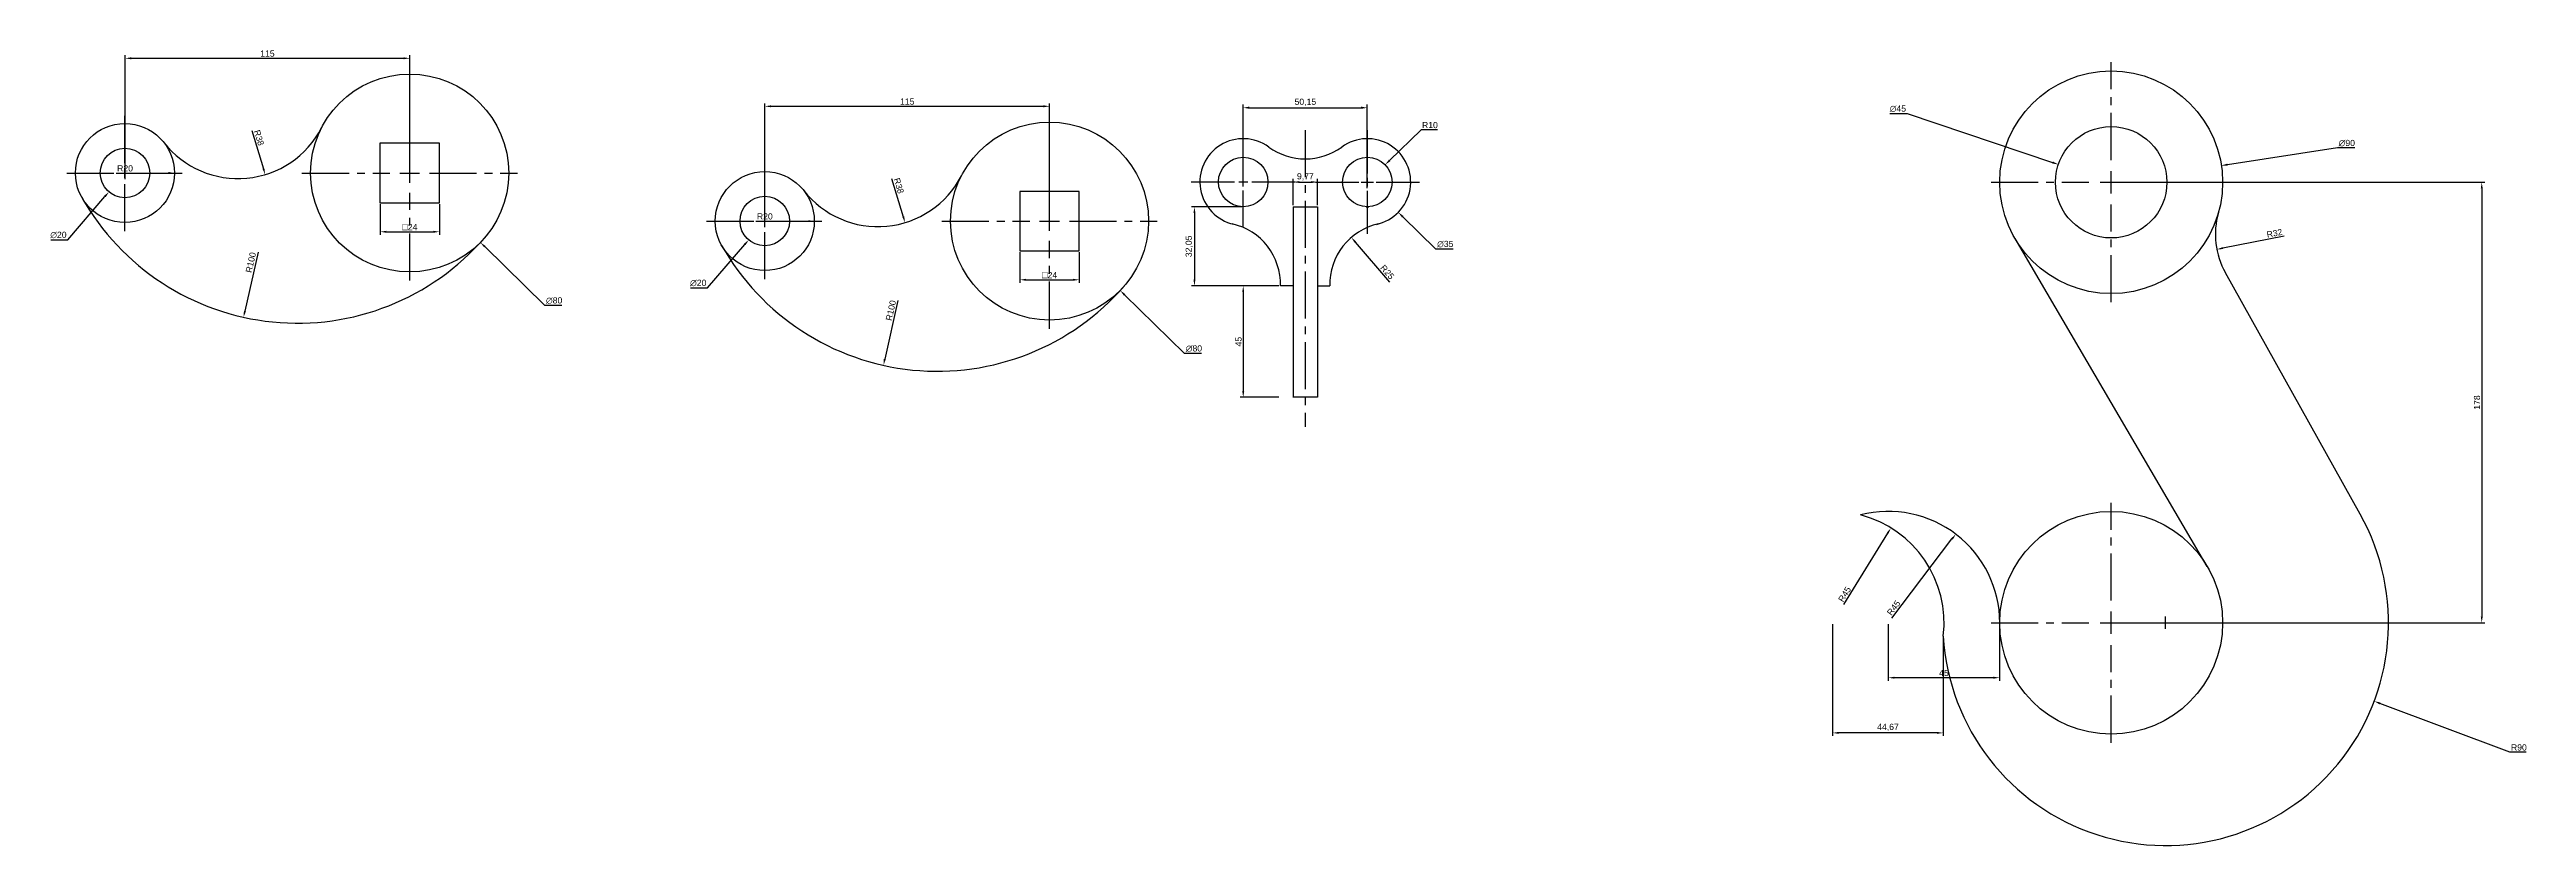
# Model space of a CAD drawing. Header units: inches. Extents: x 3868 to 10301, y 1982 to 2304.
# Drawn here: x 3868 to 4868, y 1982 to 2304 of the extents above; entities that cross this region are included whole.
import ezdxf

# ---------------------------------------------------------------- set-up
doc = ezdxf.new("R2010")
doc.units = ezdxf.units.IN
doc.linetypes.add('CENTER2', pattern=[28.575, 19.05, -3.175, 3.175, -3.175])
doc.styles.get("Standard").update_dxf_attribs({"font": 'arial.ttf'})
doc.dimstyles.new('ISO-25', dxfattribs={"dimtxt": 2.5, "dimasz": 2.5, "dimexe": 1.25, "dimexo": 0.625, "dimtad": 1, "dimtoh": 1, "dimtxsty": 'Standard', "dimcen": 2.5, "dimadec": 0, "dimazin": 0, "dimtfac": 1, "dimtofl": 0, "dimtmove": 0, "dimatfit": 3, "dimfxl": 1, "dimarcsym": 0})

# ---------------------------------------------------------------- blocks, each defined once
blk = doc.blocks.new('*U1')
at = {"color": 0, "linetype": 'CENTER2', "transparency": 16777216}
for p, q in [((0, 8), (0, 43.5)), ((-43.5, 0), (-8, 0)), ((8, 0), (43.5, 0)), ((0, -43.5), (0, -8))]:
    blk.add_line(p, q, dxfattribs=at)
at = {"color": 0, "linetype": 'Continuous', "transparency": 16777216}
for p, q in [((-4, 0), (4, 0)), ((0, -4), (0, 4))]:
    blk.add_line(p, q, dxfattribs=at)
blk = doc.blocks.new('*U2')
at = {"color": 0, "linetype": 'CENTER2', "transparency": 16777216}
for p, q in [((0, 4), (0, 23.5)), ((-23.5, 0), (-4, 0)), ((4, 0), (23.5, 0)), ((0, -23.5), (0, -4))]:
    blk.add_line(p, q, dxfattribs=at)
at = {"color": 0, "linetype": 'Continuous', "transparency": 16777216}
for p, q in [((-2, 0), (2, 0)), ((0, -2), (0, 2))]:
    blk.add_line(p, q, dxfattribs=at)
blk = doc.blocks.new('*D3')
at = {"color": 0, "lineweight": -2, "transparency": 16777216}
for p, q in [((4001.2, 2241), (4001.2, 2228.7)), ((4025.2, 2241), (4025.2, 2228.7)), ((4003.7, 2229.9), (4022.7, 2229.9))]:
    blk.add_line(p, q, dxfattribs=at)
at = {"color": 0, "transparency": 16777216}
for points in [[(4003.7, 2230.3), (4003.7, 2229.5), (4001.2, 2229.9)], [(4022.7, 2230.3), (4022.7, 2229.5), (4025.2, 2229.9)]]:
    blk.add_solid(points, dxfattribs=at)
at = {"layer": 'Defpoints', "color": 0, "transparency": 16777216}
for p in [(4001.2, 2241.6), (4025.2, 2241.6), (4025.2, 2229.9)]:
    blk.add_point(p, dxfattribs=at)
at = {"color": 0, "transparency": 16777216, "insert": (4013.2, 2231.9), "char_height": 2.5, "attachment_point": 5}
blk.add_mtext('{\\H1.08333x;□}24', dxfattribs=at)
blk = doc.blocks.new('*D4')
at = {"color": 0, "lineweight": -2, "transparency": 16777216}
for p, q in [((4010.7, 2253.6), (4015.7, 2253.6)), ((4013.2, 2251.1), (4013.2, 2256.1)), ((4067.7, 2200.1), (4043.5, 2223.9)), ((4074.6, 2200.1), (4067.7, 2200.1))]:
    blk.add_line(p, q, dxfattribs=at)
at = {"color": 0, "transparency": 16777216}
blk.add_solid([(4043.8, 2224.2), (4043.2, 2223.6), (4041.7, 2225.6)], dxfattribs=at)
at = {"layer": 'Defpoints', "color": 0, "transparency": 16777216}
for p in [(3984.6, 2281.7), (4041.7, 2225.6)]:
    blk.add_point(p, dxfattribs=at)
at = {"color": 0, "transparency": 16777216, "insert": (4071.5, 2202.1), "char_height": 2.5, "attachment_point": 5}
blk.add_mtext('∅80', dxfattribs=at)
blk = doc.blocks.new('*D5')
at = {"color": 0, "lineweight": -2, "transparency": 16777216}
blk.add_line((3894.6, 2253.6), (3915.7, 2253.6), dxfattribs=at)
at = {"color": 0, "transparency": 16777216}
blk.add_solid([(3915.7, 2254.1), (3915.7, 2253.2), (3918.2, 2253.6)], dxfattribs=at)
at = {"layer": 'Defpoints', "color": 0, "transparency": 16777216}
for p in [(3898.2, 2253.6), (3918.2, 2253.6)]:
    blk.add_point(p, dxfattribs=at)
at = {"color": 0, "transparency": 16777216, "insert": (3898.2, 2255.5), "char_height": 2.5, "attachment_point": 5}
blk.add_mtext('R20', dxfattribs=at)
blk = doc.blocks.new('*D6')
at = {"color": 0, "lineweight": -2, "transparency": 16777216}
for p, q in [((3895.7, 2253.6), (3900.7, 2253.6)), ((3898.2, 2251.1), (3898.2, 2256.1)), ((3875.1, 2226.7), (3890, 2244.1)), ((3868.2, 2226.7), (3875.1, 2226.7))]:
    blk.add_line(p, q, dxfattribs=at)
at = {"color": 0, "transparency": 16777216}
blk.add_solid([(3889.7, 2244.4), (3890.4, 2243.9), (3891.7, 2246)], dxfattribs=at)
at = {"layer": 'Defpoints', "color": 0, "transparency": 16777216}
for p in [(3904.7, 2261.2), (3891.7, 2246)]:
    blk.add_point(p, dxfattribs=at)
at = {"color": 0, "transparency": 16777216, "insert": (3871.3, 2228.6), "char_height": 2.5, "attachment_point": 5}
blk.add_mtext('∅20', dxfattribs=at)
blk = doc.blocks.new('*D7')
at = {"color": 0, "lineweight": -2, "transparency": 16777216}
blk.add_line((3951.9, 2221.6), (3946.6, 2197.8), dxfattribs=at)
at = {"color": 0, "transparency": 16777216}
blk.add_solid([(3946.2, 2197.9), (3947, 2197.7), (3946.1, 2195.4)], dxfattribs=at)
at = {"layer": 'Defpoints', "color": 0, "transparency": 16777216}
for p in [(3967.8, 2293), (3946.1, 2195.4)]:
    blk.add_point(p, dxfattribs=at)
at = {"color": 0, "transparency": 16777216, "insert": (3949, 2217.5), "char_height": 2.5, "attachment_point": 5, "rotation": 77.4218}
blk.add_mtext('R100', dxfattribs=at)
blk = doc.blocks.new('*D8')
at = {"color": 0, "lineweight": -2, "transparency": 16777216}
blk.add_line((3949.4, 2270.8), (3954.1, 2255.4), dxfattribs=at)
at = {"color": 0, "transparency": 16777216}
blk.add_solid([(3954.5, 2255.5), (3953.7, 2255.3), (3954.8, 2253)], dxfattribs=at)
at = {"layer": 'Defpoints', "color": 0, "transparency": 16777216}
for p in [(3943.8, 2289.4), (3954.8, 2253)]:
    blk.add_point(p, dxfattribs=at)
at = {"color": 0, "transparency": 16777216, "insert": (3952.3, 2267.9), "char_height": 2.5, "attachment_point": 5, "rotation": 286.7648}
blk.add_mtext('R38', dxfattribs=at)
blk = doc.blocks.new('*D9')
at = {"color": 0, "lineweight": -2, "transparency": 16777216}
for p, q in [((3898.2, 2254.9), (3898.2, 2301.3)), ((4013.2, 2254.3), (4013.2, 2301.3)), ((3900.7, 2300), (4010.7, 2300))]:
    blk.add_line(p, q, dxfattribs=at)
at = {"color": 0, "transparency": 16777216}
for points in [[(3900.7, 2300.4), (3900.7, 2299.6), (3898.2, 2300)], [(4010.7, 2300.4), (4010.7, 2299.6), (4013.2, 2300)]]:
    blk.add_solid(points, dxfattribs=at)
at = {"layer": 'Defpoints', "color": 0, "transparency": 16777216}
for p in [(4013.2, 2300), (3898.2, 2254.3), (4013.2, 2253.6)]:
    blk.add_point(p, dxfattribs=at)
at = {"color": 0, "transparency": 16777216, "insert": (3955.7, 2301.9), "char_height": 2.5, "attachment_point": 5}
blk.add_mtext('115', dxfattribs=at)
blk = doc.blocks.new('*U10')
at = {"color": 0, "linetype": 'CENTER2', "transparency": 16777216}
for p, q in [((0, 3.5), (0, 21)), ((-21, 0), (-3.5, 0)), ((3.5, 0), (21, 0)), ((0, -18.1), (0, -3.5))]:
    blk.add_line(p, q, dxfattribs=at)
at = {"color": 0, "linetype": 'Continuous', "transparency": 16777216}
for p, q in [((-1.8, 0), (1.8, 0)), ((0, -1.8), (0, 1.8))]:
    blk.add_line(p, q, dxfattribs=at)
blk = doc.blocks.new('*U11')
at = {"color": 0, "linetype": 'CENTER2', "transparency": 16777216}
for p, q in [((0, 3.5), (0, 21)), ((-21, 0), (-3.5, 0)), ((3.5, 0), (21, 0)), ((0, -21), (0, -3.5))]:
    blk.add_line(p, q, dxfattribs=at)
at = {"color": 0, "linetype": 'Continuous', "transparency": 16777216}
for p, q in [((-1.75, 0), (1.75, 0)), ((0, -1.75), (0, 1.75))]:
    blk.add_line(p, q, dxfattribs=at)
blk = doc.blocks.new('*D12')
at = {"color": 0, "lineweight": -2, "transparency": 16777216}
for p, q in [((4399.9, 2247.5), (4399.9, 2252.5)), ((4397.4, 2250), (4402.4, 2250)), ((4427.6, 2222.9), (4414.2, 2236)), ((4434.6, 2222.9), (4427.6, 2222.9))]:
    blk.add_line(p, q, dxfattribs=at)
at = {"color": 0, "transparency": 16777216}
blk.add_solid([(4414.5, 2236.3), (4413.9, 2235.7), (4412.4, 2237.8)], dxfattribs=at)
at = {"layer": 'Defpoints', "color": 0, "transparency": 16777216}
for p in [(4387.4, 2262.2), (4412.4, 2237.8)]:
    blk.add_point(p, dxfattribs=at)
at = {"color": 0, "transparency": 16777216, "insert": (4431.4, 2224.9), "char_height": 2.5, "attachment_point": 5}
blk.add_mtext('∅35', dxfattribs=at)
blk = doc.blocks.new('*D13')
at = {"color": 0, "lineweight": -2, "transparency": 16777216}
for p, q in [((4421.6, 2271.1), (4408.9, 2258.7)), ((4428.2, 2271.1), (4421.6, 2271.1)), ((4399.9, 2247.5), (4399.9, 2252.5)), ((4397.4, 2250), (4402.4, 2250))]:
    blk.add_line(p, q, dxfattribs=at)
at = {"color": 0, "transparency": 16777216}
blk.add_solid([(4408.6, 2259), (4409.2, 2258.4), (4407.1, 2257)], dxfattribs=at)
at = {"layer": 'Defpoints', "color": 0, "transparency": 16777216}
for p in [(4407.1, 2257), (4399.9, 2250)]:
    blk.add_point(p, dxfattribs=at)
at = {"color": 0, "transparency": 16777216, "insert": (4425.2, 2273), "char_height": 2.5, "attachment_point": 5}
blk.add_mtext('R10', dxfattribs=at)
blk = doc.blocks.new('*D14')
at = {"color": 0, "lineweight": -2, "transparency": 16777216}
blk.add_line((4409, 2209.6), (4395.1, 2225.7), dxfattribs=at)
at = {"color": 0, "transparency": 16777216}
blk.add_solid([(4395.4, 2226), (4394.8, 2225.4), (4393.5, 2227.6)], dxfattribs=at)
at = {"layer": 'Defpoints', "color": 0, "transparency": 16777216}
for p in [(4393.5, 2227.6), (4409.8, 2208.7)]:
    blk.add_point(p, dxfattribs=at)
at = {"color": 0, "transparency": 16777216, "insert": (4408, 2213.6), "char_height": 2.5, "attachment_point": 5, "rotation": 310.7538}
blk.add_mtext('R25', dxfattribs=at)
blk = doc.blocks.new('*D15')
at = {"color": 0, "lineweight": -2, "transparency": 16777216}
for p, q in [((4349.2, 2240), (4328.9, 2240)), ((4330.1, 2237.5), (4330.1, 2210.5)), ((4349.2, 2208), (4328.9, 2208))]:
    blk.add_line(p, q, dxfattribs=at)
at = {"color": 0, "transparency": 16777216}
for points in [[(4329.7, 2237.5), (4330.5, 2237.5), (4330.1, 2240)], [(4329.7, 2210.5), (4330.5, 2210.5), (4330.1, 2208)]]:
    blk.add_solid(points, dxfattribs=at)
at = {"layer": 'Defpoints', "color": 0, "transparency": 16777216}
for p in [(4349.8, 2240), (4330.1, 2208), (4349.8, 2208)]:
    blk.add_point(p, dxfattribs=at)
at = {"color": 0, "transparency": 16777216, "insert": (4328, 2224), "char_height": 2.5, "attachment_point": 5, "rotation": 90}
blk.add_mtext('32,05', dxfattribs=at)
blk = doc.blocks.new('*D16')
at = {"color": 0, "lineweight": -2, "transparency": 16777216}
for p, q in [((4349.8, 2250.6), (4349.8, 2281.3)), ((4399.9, 2250.6), (4399.9, 2281.3)), ((4352.3, 2280), (4397.4, 2280))]:
    blk.add_line(p, q, dxfattribs=at)
at = {"color": 0, "transparency": 16777216}
for points in [[(4352.3, 2280.5), (4352.3, 2279.6), (4349.8, 2280)], [(4397.4, 2280.5), (4397.4, 2279.6), (4399.9, 2280)]]:
    blk.add_solid(points, dxfattribs=at)
at = {"layer": 'Defpoints', "color": 0, "transparency": 16777216}
for p in [(4399.9, 2280), (4349.8, 2250), (4399.9, 2250)]:
    blk.add_point(p, dxfattribs=at)
at = {"color": 0, "transparency": 16777216, "insert": (4374.9, 2282.2), "char_height": 2.5, "attachment_point": 5}
blk.add_mtext('50,15', dxfattribs=at)
blk = doc.blocks.new('*D17')
at = {"color": 0, "lineweight": -2, "transparency": 16777216}
for p, q in [((4370, 2240.6), (4370, 2251.3)), ((4379.8, 2240.6), (4379.8, 2251.3)), ((4372.5, 2250), (4377.3, 2250))]:
    blk.add_line(p, q, dxfattribs=at)
at = {"color": 0, "transparency": 16777216}
for points in [[(4372.5, 2250.4), (4372.5, 2249.6), (4370, 2250)], [(4377.3, 2250.4), (4377.3, 2249.6), (4379.8, 2250)]]:
    blk.add_solid(points, dxfattribs=at)
at = {"layer": 'Defpoints', "color": 0, "transparency": 16777216}
for p in [(4379.8, 2250), (4370, 2240), (4379.8, 2240)]:
    blk.add_point(p, dxfattribs=at)
at = {"color": 0, "transparency": 16777216, "insert": (4374.9, 2252.1), "char_height": 2.5, "attachment_point": 5}
blk.add_mtext('9,77', dxfattribs=at)
blk = doc.blocks.new('*D18')
at = {"color": 0, "lineweight": -2, "transparency": 16777216}
for p, q in [((4364.2, 2208), (4348.5, 2208)), ((4349.8, 2205.5), (4349.8, 2165.5)), ((4364.2, 2163), (4348.5, 2163))]:
    blk.add_line(p, q, dxfattribs=at)
at = {"color": 0, "transparency": 16777216}
for points in [[(4349.4, 2205.5), (4350.2, 2205.5), (4349.8, 2208)], [(4349.4, 2165.5), (4350.2, 2165.5), (4349.8, 2163)]]:
    blk.add_solid(points, dxfattribs=at)
at = {"layer": 'Defpoints', "color": 0, "transparency": 16777216}
for p in [(4364.8, 2208), (4349.8, 2163), (4364.8, 2163)]:
    blk.add_point(p, dxfattribs=at)
at = {"color": 0, "transparency": 16777216, "insert": (4347.9, 2185.5), "char_height": 2.5, "attachment_point": 5, "rotation": 90}
blk.add_mtext('45', dxfattribs=at)
blk = doc.blocks.new('*U19')
at = {"color": 0, "linetype": 'CENTER2', "transparency": 16777216}
for p, q in [((0, 8), (0, 43.5)), ((-43.5, 0), (-8, 0)), ((8, 0), (43.5, 0)), ((0, -43.5), (0, -8))]:
    blk.add_line(p, q, dxfattribs=at)
at = {"color": 0, "linetype": 'Continuous', "transparency": 16777216}
for p, q in [((-4, 0), (4, 0)), ((0, -4), (0, 4))]:
    blk.add_line(p, q, dxfattribs=at)
blk = doc.blocks.new('*U20')
at = {"color": 0, "linetype": 'CENTER2', "transparency": 16777216}
for p, q in [((0, 4), (0, 23.5)), ((-23.5, 0), (-4, 0)), ((4, 0), (23.5, 0)), ((0, -23.5), (0, -4))]:
    blk.add_line(p, q, dxfattribs=at)
at = {"color": 0, "linetype": 'Continuous', "transparency": 16777216}
for p, q in [((-2, 0), (2, 0)), ((0, -2), (0, 2))]:
    blk.add_line(p, q, dxfattribs=at)
blk = doc.blocks.new('*D22')
at = {"color": 0, "lineweight": -2, "transparency": 16777216}
for p, q in [((4259.6, 2221.6), (4259.6, 2209.3)), ((4283.6, 2221.6), (4283.6, 2209.3)), ((4262.1, 2210.5), (4281.1, 2210.5))]:
    blk.add_line(p, q, dxfattribs=at)
at = {"color": 0, "transparency": 16777216}
for points in [[(4262.1, 2210.9), (4262.1, 2210.1), (4259.6, 2210.5)], [(4281.1, 2210.9), (4281.1, 2210.1), (4283.6, 2210.5)]]:
    blk.add_solid(points, dxfattribs=at)
at = {"layer": 'Defpoints', "color": 0, "transparency": 16777216}
for p in [(4259.6, 2222.2), (4283.6, 2222.2), (4283.6, 2210.5)]:
    blk.add_point(p, dxfattribs=at)
at = {"color": 0, "transparency": 16777216, "insert": (4271.6, 2212.5), "char_height": 2.5, "attachment_point": 5}
blk.add_mtext('{\\H1.08333x;□}24', dxfattribs=at)
blk = doc.blocks.new('*D23')
at = {"color": 0, "lineweight": -2, "transparency": 16777216}
for p, q in [((4269.1, 2234.2), (4274.1, 2234.2)), ((4271.6, 2231.7), (4271.6, 2236.7)), ((4326.1, 2180.7), (4301.9, 2204.4)), ((4333, 2180.7), (4326.1, 2180.7))]:
    blk.add_line(p, q, dxfattribs=at)
at = {"color": 0, "transparency": 16777216}
blk.add_solid([(4302.2, 2204.7), (4301.6, 2204.1), (4300.1, 2206.2)], dxfattribs=at)
at = {"layer": 'Defpoints', "color": 0, "transparency": 16777216}
for p in [(4243, 2262.2), (4300.1, 2206.2)]:
    blk.add_point(p, dxfattribs=at)
at = {"color": 0, "transparency": 16777216, "insert": (4329.9, 2182.7), "char_height": 2.5, "attachment_point": 5}
blk.add_mtext('∅80', dxfattribs=at)
blk = doc.blocks.new('*D24')
at = {"color": 0, "lineweight": -2, "transparency": 16777216}
blk.add_line((4153, 2234.2), (4174.1, 2234.2), dxfattribs=at)
at = {"color": 0, "transparency": 16777216}
blk.add_solid([(4174.1, 2234.6), (4174.1, 2233.8), (4176.6, 2234.2)], dxfattribs=at)
at = {"layer": 'Defpoints', "color": 0, "transparency": 16777216}
for p in [(4156.6, 2234.2), (4176.6, 2234.2)]:
    blk.add_point(p, dxfattribs=at)
at = {"color": 0, "transparency": 16777216, "insert": (4156.6, 2236.1), "char_height": 2.5, "attachment_point": 5}
blk.add_mtext('R20', dxfattribs=at)
blk = doc.blocks.new('*D25')
at = {"color": 0, "lineweight": -2, "transparency": 16777216}
for p, q in [((4154.1, 2234.2), (4159.1, 2234.2)), ((4156.6, 2231.7), (4156.6, 2236.7)), ((4133.5, 2207.2), (4148.5, 2224.7)), ((4126.6, 2207.2), (4133.5, 2207.2))]:
    blk.add_line(p, q, dxfattribs=at)
at = {"color": 0, "transparency": 16777216}
blk.add_solid([(4148.1, 2225), (4148.8, 2224.5), (4150.1, 2226.6)], dxfattribs=at)
at = {"layer": 'Defpoints', "color": 0, "transparency": 16777216}
for p in [(4163.1, 2241.8), (4150.1, 2226.6)]:
    blk.add_point(p, dxfattribs=at)
at = {"color": 0, "transparency": 16777216, "insert": (4129.7, 2209.2), "char_height": 2.5, "attachment_point": 5}
blk.add_mtext('∅20', dxfattribs=at)
blk = doc.blocks.new('*D26')
at = {"color": 0, "lineweight": -2, "transparency": 16777216}
blk.add_line((4210.3, 2202.1), (4205, 2178.4), dxfattribs=at)
at = {"color": 0, "transparency": 16777216}
blk.add_solid([(4204.6, 2178.5), (4205.4, 2178.3), (4204.5, 2175.9)], dxfattribs=at)
at = {"layer": 'Defpoints', "color": 0, "transparency": 16777216}
for p in [(4226.2, 2273.5), (4204.5, 2175.9)]:
    blk.add_point(p, dxfattribs=at)
at = {"color": 0, "transparency": 16777216, "insert": (4207.5, 2198.1), "char_height": 2.5, "attachment_point": 5, "rotation": 77.4218}
blk.add_mtext('R100', dxfattribs=at)
blk = doc.blocks.new('*D27')
at = {"color": 0, "lineweight": -2, "transparency": 16777216}
blk.add_line((4207.8, 2251.4), (4212.5, 2236), dxfattribs=at)
at = {"color": 0, "transparency": 16777216}
blk.add_solid([(4212.9, 2236.1), (4212.1, 2235.9), (4213.2, 2233.6)], dxfattribs=at)
at = {"layer": 'Defpoints', "color": 0, "transparency": 16777216}
for p in [(4202.2, 2270), (4213.2, 2233.6)]:
    blk.add_point(p, dxfattribs=at)
at = {"color": 0, "transparency": 16777216, "insert": (4210.7, 2248.5), "char_height": 2.5, "attachment_point": 5, "rotation": 286.7648}
blk.add_mtext('R38', dxfattribs=at)
blk = doc.blocks.new('*D21')
at = {"color": 0, "lineweight": -2, "transparency": 16777216}
for p, q in [((4156.6, 2235.5), (4156.6, 2281.8)), ((4271.6, 2234.8), (4271.6, 2281.8)), ((4159.1, 2280.6), (4269.1, 2280.6))]:
    blk.add_line(p, q, dxfattribs=at)
at = {"color": 0, "transparency": 16777216}
for points in [[(4159.1, 2281), (4159.1, 2280.2), (4156.6, 2280.6)], [(4269.1, 2281), (4269.1, 2280.2), (4271.6, 2280.6)]]:
    blk.add_solid(points, dxfattribs=at)
at = {"layer": 'Defpoints', "color": 0, "transparency": 16777216}
for p in [(4271.6, 2280.6), (4156.6, 2234.8), (4271.6, 2234.2)]:
    blk.add_point(p, dxfattribs=at)
at = {"color": 0, "transparency": 16777216, "insert": (4214.1, 2282.5), "char_height": 2.5, "attachment_point": 5}
blk.add_mtext('115', dxfattribs=at)
blk = doc.blocks.new('*U28')
at = {"color": 0, "linetype": 'CENTER2', "transparency": 16777216}
for p, q in [((0, 9), (0, 48.5)), ((-48.5, 0), (-9, 0)), ((9, 0), (48.5, 0)), ((0, -48.5), (0, -9))]:
    blk.add_line(p, q, dxfattribs=at)
at = {"color": 0, "linetype": 'Continuous', "transparency": 16777216}
for p, q in [((-4.5, 0), (4.5, 0)), ((0, -4.5), (0, 4.5))]:
    blk.add_line(p, q, dxfattribs=at)
blk = doc.blocks.new('*U29')
at = {"color": 0, "linetype": 'CENTER2', "transparency": 16777216}
for p, q in [((0, 9), (0, 48.5)), ((-48.5, 0), (-9, 0)), ((9, 0), (48.5, 0)), ((0, -48.5), (0, -9))]:
    blk.add_line(p, q, dxfattribs=at)
at = {"color": 0, "linetype": 'Continuous', "transparency": 16777216}
for p, q in [((-4.5, 0), (4.5, 0)), ((0, -4.5), (0, 4.5))]:
    blk.add_line(p, q, dxfattribs=at)
blk = doc.blocks.new('*D30')
at = {"color": 0, "lineweight": -2, "transparency": 16777216}
for p, q in [((4791.8, 2263.8), (4747.3, 2257)), ((4798.7, 2263.8), (4791.8, 2263.8)), ((4700.3, 2247.4), (4700.3, 2252.4)), ((4697.8, 2249.9), (4702.8, 2249.9))]:
    blk.add_line(p, q, dxfattribs=at)
at = {"color": 0, "transparency": 16777216}
blk.add_solid([(4747.2, 2257.4), (4747.4, 2256.6), (4744.8, 2256.7)], dxfattribs=at)
at = {"layer": 'Defpoints', "color": 0, "transparency": 16777216}
for p in [(4744.8, 2256.7), (4655.8, 2243.1)]:
    blk.add_point(p, dxfattribs=at)
at = {"color": 0, "transparency": 16777216, "insert": (4795.5, 2265.7), "char_height": 2.5, "attachment_point": 5}
blk.add_mtext('∅90', dxfattribs=at)
blk = doc.blocks.new('*D31')
at = {"color": 0, "lineweight": -2, "transparency": 16777216}
for p, q in [((4611, 2277.7), (4618, 2277.7)), ((4618, 2277.7), (4676.6, 2257.9)), ((4700.3, 2247.4), (4700.3, 2252.4)), ((4697.8, 2249.9), (4702.8, 2249.9))]:
    blk.add_line(p, q, dxfattribs=at)
at = {"color": 0, "transparency": 16777216}
blk.add_solid([(4676.8, 2258.3), (4676.5, 2257.5), (4679, 2257.1)], dxfattribs=at)
at = {"layer": 'Defpoints', "color": 0, "transparency": 16777216}
for p in [(4679, 2257.1), (4721.7, 2242.7)]:
    blk.add_point(p, dxfattribs=at)
at = {"color": 0, "transparency": 16777216, "insert": (4614.2, 2279.6), "char_height": 2.5, "attachment_point": 5}
blk.add_mtext('∅45', dxfattribs=at)
blk = doc.blocks.new('*D32')
at = {"color": 0, "lineweight": -2, "transparency": 16777216}
blk.add_line((4770.2, 2228.1), (4745.5, 2223.3), dxfattribs=at)
at = {"color": 0, "transparency": 16777216}
blk.add_solid([(4745.4, 2223.7), (4745.6, 2222.9), (4743, 2222.8)], dxfattribs=at)
at = {"layer": 'Defpoints', "color": 0, "transparency": 16777216}
for p in [(4743, 2222.8), (4774.4, 2228.9)]:
    blk.add_point(p, dxfattribs=at)
at = {"color": 0, "transparency": 16777216, "insert": (4766.3, 2229.3), "char_height": 2.5, "attachment_point": 5, "rotation": 11.0833}
blk.add_mtext('R32', dxfattribs=at)
blk = doc.blocks.new('*D33')
at = {"color": 0, "lineweight": -2, "transparency": 16777216}
for p, q in [((4701, 2249.9), (4851.2, 2249.9)), ((4850, 2247.4), (4850, 2074.4)), ((4701, 2071.9), (4851.2, 2071.9))]:
    blk.add_line(p, q, dxfattribs=at)
at = {"color": 0, "transparency": 16777216}
for points in [[(4849.6, 2247.4), (4850.4, 2247.4), (4850, 2249.9)], [(4849.6, 2074.4), (4850.4, 2074.4), (4850, 2071.9)]]:
    blk.add_solid(points, dxfattribs=at)
at = {"layer": 'Defpoints', "color": 0, "transparency": 16777216}
for p in [(4700.3, 2249.9), (4700.3, 2071.9), (4850, 2071.9)]:
    blk.add_point(p, dxfattribs=at)
at = {"color": 0, "transparency": 16777216, "insert": (4848.1, 2160.9), "char_height": 2.5, "attachment_point": 5, "rotation": 90}
blk.add_mtext('178', dxfattribs=at)
blk = doc.blocks.new('*D34')
at = {"color": 0, "lineweight": -2, "transparency": 16777216}
for p, q in [((4719.8, 2071.9), (4724.8, 2071.9)), ((4722.3, 2069.4), (4722.3, 2074.4)), ((4861.4, 2019.6), (4808.9, 2039.3)), ((4868, 2019.6), (4861.4, 2019.6))]:
    blk.add_line(p, q, dxfattribs=at)
at = {"color": 0, "transparency": 16777216}
blk.add_solid([(4809.1, 2039.7), (4808.8, 2038.9), (4806.6, 2040.2)], dxfattribs=at)
at = {"layer": 'Defpoints', "color": 0, "transparency": 16777216}
for p in [(4722.3, 2071.9), (4806.6, 2040.2)]:
    blk.add_point(p, dxfattribs=at)
at = {"color": 0, "transparency": 16777216, "insert": (4865, 2021.5), "char_height": 2.5, "attachment_point": 5}
blk.add_mtext('R90', dxfattribs=at)
blk = doc.blocks.new('*D35')
at = {"color": 0, "lineweight": -2, "transparency": 16777216}
blk.add_line((4611.8, 2073.8), (4636, 2105.8), dxfattribs=at)
at = {"color": 0, "transparency": 16777216}
blk.add_solid([(4635.7, 2106), (4636.4, 2105.5), (4637.6, 2107.7)], dxfattribs=at)
at = {"layer": 'Defpoints', "color": 0, "transparency": 16777216}
for p in [(4637.6, 2107.7), (4610.3, 2071.9)]:
    blk.add_point(p, dxfattribs=at)
at = {"color": 0, "transparency": 16777216, "insert": (4612.5, 2077.9), "char_height": 2.5, "attachment_point": 5, "rotation": 52.7922}
blk.add_mtext('R45', dxfattribs=at)
blk = doc.blocks.new('*D36')
at = {"color": 0, "lineweight": -2, "transparency": 16777216}
blk.add_line((4592.4, 2079.3), (4610.1, 2108.1), dxfattribs=at)
at = {"color": 0, "transparency": 16777216}
blk.add_solid([(4609.7, 2108.3), (4610.4, 2107.9), (4611.4, 2110.2)], dxfattribs=at)
at = {"layer": 'Defpoints', "color": 0, "transparency": 16777216}
for p in [(4611.4, 2110.2), (4587.8, 2071.9)]:
    blk.add_point(p, dxfattribs=at)
at = {"color": 0, "transparency": 16777216, "insert": (4592.7, 2083.4), "char_height": 2.5, "attachment_point": 5, "rotation": 58.4276}
blk.add_mtext('R45', dxfattribs=at)
blk = doc.blocks.new('*D37')
at = {"color": 0, "lineweight": -2, "transparency": 16777216}
for p, q in [((4610.3, 2071.3), (4610.3, 2048.4)), ((4655.3, 2071.3), (4655.3, 2048.4)), ((4652.8, 2049.7), (4612.8, 2049.7))]:
    blk.add_line(p, q, dxfattribs=at)
at = {"color": 0, "transparency": 16777216}
for points in [[(4612.8, 2050.1), (4612.8, 2049.3), (4610.3, 2049.7)], [(4652.8, 2050.1), (4652.8, 2049.3), (4655.3, 2049.7)]]:
    blk.add_solid(points, dxfattribs=at)
at = {"layer": 'Defpoints', "color": 0, "transparency": 16777216}
for p in [(4610.3, 2071.9), (4655.3, 2071.9), (4610.3, 2049.7)]:
    blk.add_point(p, dxfattribs=at)
at = {"color": 0, "transparency": 16777216, "insert": (4632.8, 2051.6), "char_height": 2.5, "attachment_point": 5}
blk.add_mtext('45', dxfattribs=at)
blk = doc.blocks.new('*D38')
at = {"color": 0, "lineweight": -2, "transparency": 16777216}
for p, q in [((4587.8, 2071.3), (4587.8, 2026.2)), ((4632.5, 2065.8), (4632.5, 2026.2)), ((4630, 2027.4), (4590.3, 2027.4))]:
    blk.add_line(p, q, dxfattribs=at)
at = {"color": 0, "transparency": 16777216}
for points in [[(4590.3, 2027.8), (4590.3, 2027), (4587.8, 2027.4)], [(4630, 2027.8), (4630, 2027), (4632.5, 2027.4)]]:
    blk.add_solid(points, dxfattribs=at)
at = {"layer": 'Defpoints', "color": 0, "transparency": 16777216}
for p in [(4587.8, 2071.9), (4632.5, 2066.4), (4587.8, 2027.4)]:
    blk.add_point(p, dxfattribs=at)
at = {"color": 0, "transparency": 16777216, "insert": (4610.2, 2029.6), "char_height": 2.5, "attachment_point": 5}
blk.add_mtext('44,67', dxfattribs=at)

msp = doc.modelspace()

# ---------------------------------------------------------------- linework, layer by layer
at = {"color": 85, "linetype": 'CENTER2', "true_color": 0x58ba48}
msp.add_line((4374.801, 2271.022), (4374.801, 2151.022), dxfattribs=at)
for p, q in [((4370.024, 2240.013), (4379.797, 2240.013)), ((4370.072, 2163.013), (4370.072, 2240.013)), ((4379.797, 2240.013), (4379.797, 2163.013)), ((4399.397, 2240.022), (4400.472, 2240.022)), ((4369.797, 2208.022), (4364.797, 2208.022)), ((4379.797, 2208.022), (4384.797, 2208.022)), ((4379.797, 2163.013), (4369.797, 2163.013))]:
    msp.add_line(p, q)
at = {"color": 7}
for p, q in [((4739.163, 2094.654), (4661.515, 2227.148)), ((4800.937, 2115.745), (4746.487, 2213.359))]:
    msp.add_line(p, q, dxfattribs=at)
for points in [[(4001.159, 2241.647), (4025.159, 2241.647), (4025.159, 2265.647), (4001.159, 2265.647)], [(4259.576, 2222.223), (4283.576, 2222.223), (4283.576, 2246.223), (4259.576, 2246.223)]]:
    msp.add_lwpolyline(points, close=True)
for centre, radius in [((4013.159, 2253.647), 40), ((3898.159, 2253.647), 20), ((4271.576, 2234.223), 40), ((3898.159, 2253.647), 10), ((4156.576, 2234.223), 20), ((4349.801, 2250.022), 10), ((4399.934, 2250.007), 10), ((4156.576, 2234.223), 10)]:
    msp.add_circle(centre, radius)
for centre, radius in [((4700.339, 2249.901), 45), ((4700.339, 2249.901), 22.5), ((4700.339, 2071.901), 45)]:
    msp.add_circle(centre, radius, dxfattribs=at)
for centre, radius, start, end in [((3943.833, 2289.395), 38, 218.04925, 332.722339), ((4349.801, 2250.022), 17.5, 53.840224, 257.459582), ((4374.877, 2284.335), 25, 233.840224, 306.126714), ((4399.934, 2250.007), 17.5, 282.005804, 126.126714), ((4202.249, 2269.971), 38, 218.04925, 332.722339), ((3967.833, 2292.96), 100, 209.433818, 319.063375), ((4339.836, 2208.711), 25, 358.419461, 77.153224), ((4409.777, 2208.672), 25, 102.422023, 181.489506), ((4226.249, 2273.536), 100, 209.433818, 319.063375)]:
    msp.add_arc(centre, radius, start, end)
for centre, radius, start, end in [((4774.433, 2228.947), 32, 164.209101, 209.153535), ((4774.915, 2230.744), 32, 165.095324, 166.091598), ((4610.339, 2071.901), 45, 0, 104.477512), ((4587.839, 2071.901), 45, 353.018622, 75.522488), ((4722.339, 2071.901), 90, 183.484205, 29.153535)]:
    msp.add_arc(centre, radius, start, end, dxfattribs=at)

# ---------------------------------------------------------------- block references
at = {"color": 85, "linetype": 'CENTER2', "true_color": 0x58ba48}
for name, p in [('*U1', (4013.159, 2253.647)), ('*U29', (4700.339, 2249.901)), ('*U2', (3898.159, 2253.647)), ('*U19', (4271.576, 2234.223)), ('*U10', (4349.801, 2250.022)), ('*U11', (4399.934, 2250.007)), ('*U20', (4156.576, 2234.223)), ('*U28', (4700.339, 2071.901))]:
    msp.add_blockref(name, p, dxfattribs=at)

# ---------------------------------------------------------------- dimensions: what is measured, and where the dimension line sits
at = {"color": 240, "true_color": 0xed1f24}
for base, p1, p2, picture, middle in [((4013.159, 2300.01), (3898.159, 2254.272), (4013.159, 2253.647), '*D9', (3955.659, 2301.911)), ((4271.576, 2280.586), (4156.576, 2234.848), (4271.576, 2234.223), '*D21', (4214.076, 2282.487)), ((4399.949, 2280.037), (4349.801, 2250.022), (4399.949, 2250.022), '*D16', (4374.875, 2282.164)), ((4379.797, 2250.007), (4370.024, 2240.013), (4379.797, 2240.013), '*D17', (4374.91, 2252.135)), ((4587.839, 2027.433), (4632.505, 2066.432), (4587.839, 2071.901), '*D38', (4610.172, 2029.56)), ((4610.339, 2049.685), (4655.339, 2071.901), (4610.339, 2071.901), '*D37', (4632.839, 2051.582))]:
    dim = msp.add_linear_dim(base=base, p1=p1, p2=p2, dimstyle='ISO-25', dxfattribs=at)
    dim.commit()
    dim.dimension.update_dxf_attribs({"geometry": picture, "text_midpoint": middle})
for center, mpoint, picture, middle in [((3967.833, 2292.96), (3946.056, 2195.36), '*D7', (3950.903, 2217.083)), ((3943.833, 2289.395), (3954.794, 2253.01), '*D8', (3950.467, 2267.373)), ((4226.249, 2273.536), (4204.472, 2175.936), '*D26', (4209.319, 2197.66)), ((4399.934, 2250.007), (4407.09, 2256.993), '*D13', (4425.194, 2271.143)), ((4202.249, 2269.971), (4213.21, 2233.586), '*D27', (4208.883, 2247.949)), ((3898.159, 2253.647), (3918.159, 2253.647), '*D5', (3898.159, 2253.647)), ((4156.576, 2234.223), (4176.576, 2234.223), '*D24', (4156.576, 2234.223)), ((4774.433, 2228.947), (4743.03, 2222.796), '*D32', (4766.62, 2227.417)), ((4409.777, 2208.672), (4393.456, 2227.61), '*D14', (4406.599, 2212.359)), ((4587.839, 2071.901), (4611.4, 2110.24), '*D36', (4594.268, 2082.363)), ((4610.339, 2071.901), (4637.551, 2107.741), '*D35', (4614.004, 2076.729)), ((4722.339, 2071.901), (4806.567, 2040.191), '*D34', (4864.993, 2019.554))]:
    dim = msp.add_radius_dim(center=center, mpoint=mpoint, dimstyle='ISO-25', dxfattribs=at)
    dim.commit()
    dim.dimension.update_dxf_attribs({"geometry": picture, "text_midpoint": middle, "dimtype": 164})
for p1, p2, picture, middle in [((3984.618, 2281.671), (4041.701, 2225.622), '*D4', (4071.463, 2200.103)), ((4721.661, 2242.718), (4679.016, 2257.084), '*D31', (4614.173, 2277.653)), ((3904.659, 2261.246), (3891.659, 2246.048), '*D6', (3871.306, 2226.662)), ((4243.034, 2262.247), (4300.117, 2206.198), '*D23', (4329.879, 2180.679)), ((4387.424, 2262.244), (4412.445, 2237.771), '*D12', (4431.403, 2222.93)), ((4655.848, 2243.149), (4744.829, 2256.654), '*D30', (4791.751, 2263.776)), ((4163.076, 2241.822), (4150.075, 2226.624), '*D25', (4129.722, 2207.238))]:
    dim = msp.add_diameter_dim_2p(p1=p1, p2=p2, dimstyle='ISO-25', dxfattribs=at)
    dim.commit()
    dim.dimension.update_dxf_attribs({"geometry": picture, "text_midpoint": middle, "dimtype": 163})
for base, p1, p2, picture, middle in [((4025.159, 2229.928), (4001.159, 2241.647), (4025.159, 2241.647), '*D3', (4013.159, 2231.907)), ((4283.576, 2210.504), (4259.576, 2222.223), (4283.576, 2222.223), '*D22', (4271.576, 2212.483))]:
    dim = msp.add_linear_dim(base=base, p1=p1, p2=p2, text='{\\H1.08333x;□}<>', dimstyle='ISO-25', dxfattribs=at)
    dim.commit()
    dim.dimension.update_dxf_attribs({"geometry": picture, "text_midpoint": middle})
for base, p1, p2, picture, middle in [((4849.969, 2071.901), (4700.339, 2249.901), (4700.339, 2071.901), '*D33', (4848.067, 2160.901)), ((4330.117, 2207.976), (4349.801, 2240.022), (4349.801, 2207.976), '*D15', (4327.989, 2223.999)), ((4349.776, 2163.022), (4364.827, 2208.022), (4364.827, 2163.022), '*D18', (4347.88, 2185.522))]:
    dim = msp.add_linear_dim(base=base, p1=p1, p2=p2, angle=90, dimstyle='ISO-25', dxfattribs=at)
    dim.commit()
    dim.dimension.update_dxf_attribs({"geometry": picture, "text_midpoint": middle})

doc.saveas('drawing.dxf')
